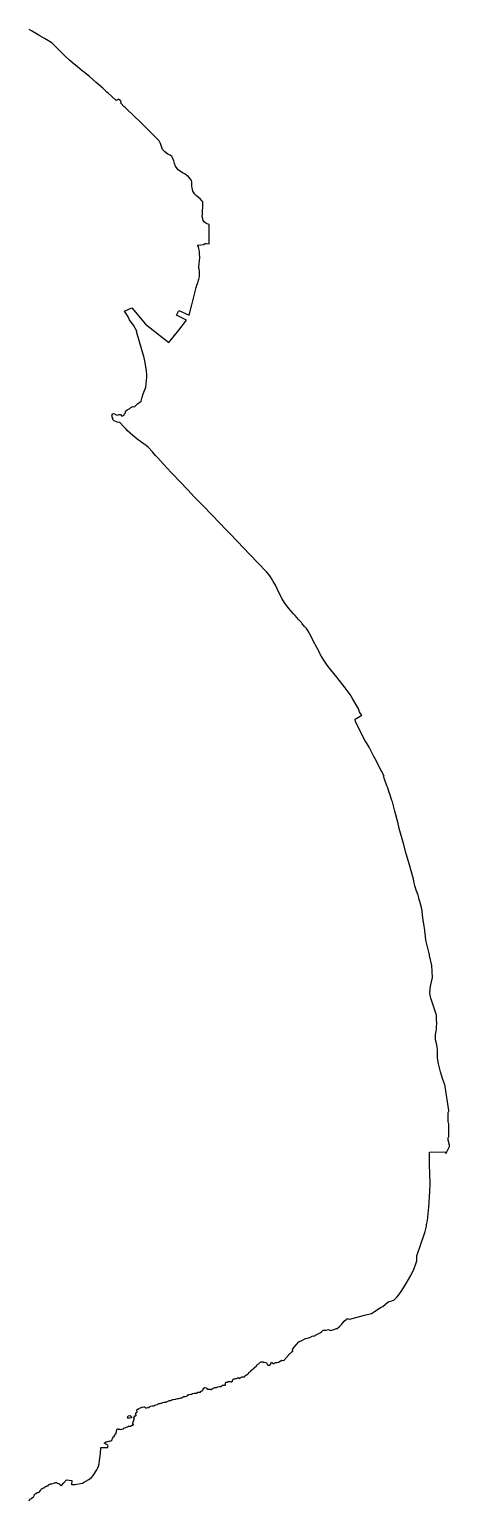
# Model space of a CAD drawing. Header units: inches. Extents: x -62624 to 51363, y -122611 to -15713.
# Drawn here: x 920 to 3698, y -88282 to -78570 of the extents above; entities that cross this region are included whole.
import ezdxf

# ---------------------------------------------------------------- set-up
doc = ezdxf.new("R2010")
doc.units = ezdxf.units.IN
doc.header["$MEASUREMENT"] = 0

msp = doc.modelspace()

# ---------------------------------------------------------------- linework, layer by layer
for points in [[(916.4, -88282.3), (920.8, -88279.8), (927.7, -88271), (935.8, -88267.9), (940.1, -88262.3), (949.5, -88256.6), (951.4, -88249.1), (957, -88241), (960.8, -88237.9), (963.9, -88235.4), (972, -88229.1), (979.5, -88227.2), (981.4, -88228.5), (983.9, -88226.6), (993.3, -88216), (998.9, -88207.9), (1003.9, -88203.5), (1013.3, -88198.5), (1017.6, -88197.2), (1027, -88189.7), (1030.2, -88188.5), (1036.4, -88184.7), (1043.9, -88184.1), (1046.4, -88181.6), (1047.6, -88179.1), (1055.1, -88174.7), (1057.6, -88172.8), (1065.8, -88171.6), (1069.5, -88171.6), (1076.4, -88169.1), (1080.1, -88166.6), (1087, -88165.3), (1090.8, -88165.3), (1095.8, -88162.8), (1099.5, -88163.5), (1104.5, -88167.9), (1113.9, -88170.3), (1121.4, -88174.1), (1124.5, -88179.7), (1128.3, -88181.6), (1133.2, -88182.9), (1148.8, -88165.5), (1166.3, -88146), (1199.9, -88149.8), (1199.5, -88176.6), (1223.8, -88176.6), (1234.5, -88174.7), (1258.8, -88169.7), (1270.7, -88167.2), (1278.8, -88164), (1312.1, -88143.9), (1330.1, -88130.3), (1341.9, -88115.9), (1365.7, -88079.6), (1372.2, -88065.7), (1376, -88054.2), (1380.9, -88038.8), (1384.1, -88017.9), (1385.3, -88001.9), (1387.9, -87990.3), (1391.9, -87939.6), (1391.9, -87931.5), (1420.5, -87932.2), (1439.4, -87932.7), (1439.4, -87930.2), (1438.1, -87928.4), (1440, -87920.8), (1439.4, -87916.5), (1436.2, -87915.8), (1435, -87913.3), (1425.6, -87910.2), (1421.2, -87905.9), (1417.5, -87904.6), (1417.5, -87902.1), (1423.7, -87897.1), (1427.5, -87895.2), (1433.1, -87894.6), (1438.1, -87891.5), (1440.6, -87890.2), (1446.9, -87891.5), (1451.9, -87888.3), (1459.4, -87889.6), (1466.9, -87881.4), (1467.5, -87877.7), (1469.4, -87872.7), (1476.9, -87862.1), (1480, -87859.6), (1483.1, -87856.5), (1483.7, -87852.1), (1489.4, -87844.6), (1493.1, -87839.6), (1493.1, -87833.3), (1496.9, -87825.2), (1497.5, -87814.6), (1501.2, -87807.7), (1505, -87808.3), (1508.1, -87810.2), (1519.4, -87810.8), (1520.6, -87814), (1528.1, -87810.2), (1538.7, -87809), (1541.8, -87809), (1543.7, -87803.3), (1549.4, -87802.1), (1556.8, -87800.2), (1560.6, -87797.7), (1563.1, -87797.1), (1568.1, -87794.6), (1576.8, -87792.1), (1576.2, -87791.5), (1588.1, -87790.8), (1593.7, -87789.6), (1601.8, -87781.4), (1604.3, -87783.9), (1607.5, -87782.1), (1607.5, -87778.9), (1605, -87777.7), (1603.1, -87774.6), (1605.6, -87762.7), (1610.6, -87755.2), (1611.2, -87747), (1614.9, -87742.1), (1610.6, -87736.4), (1614.9, -87725.8), (1614.9, -87723.9), (1623.7, -87722.7), (1626.8, -87720.8), (1625.5, -87717.7), (1624.9, -87715.8), (1624.9, -87707.7), (1627.4, -87700.1), (1629.9, -87698.3), (1632.4, -87697.6), (1632.4, -87694.5), (1627.4, -87685.8), (1635.5, -87679.5), (1639.3, -87678.3), (1639.9, -87677), (1643.7, -87675.8), (1648.6, -87671.4), (1654.9, -87670.8), (1663, -87666.4), (1666.8, -87665.1), (1676.2, -87664.5), (1680.5, -87663.2), (1688, -87670.8), (1688.7, -87672.6), (1703.6, -87667.6), (1704.3, -87666.4), (1706.2, -87667.6), (1709.9, -87667), (1714.3, -87663.2), (1716.1, -87661.4), (1718.6, -87660.7), (1723, -87658.2), (1731.8, -87657), (1743, -87656.4), (1748.6, -87653.3), (1755.5, -87650.1), (1768, -87648.9), (1772.4, -87644.5), (1776.8, -87642), (1782.4, -87641.4), (1786.7, -87639.5), (1793, -87640.7), (1800.5, -87635.1), (1809.9, -87632), (1821.7, -87632), (1823.6, -87633.2), (1827.4, -87631.4), (1831.1, -87627.6), (1841.1, -87624.5), (1843.6, -87622.6), (1851.1, -87621.3), (1852.4, -87622.6), (1856.7, -87622), (1861.7, -87617.6), (1868.6, -87615.1), (1872.3, -87614.5), (1882.9, -87612), (1884.8, -87613.2), (1888.6, -87612.6), (1891.7, -87610.1), (1900.4, -87609.5), (1908, -87607.6), (1917.3, -87606.9), (1921.1, -87605.1), (1930.4, -87603.8), (1939.8, -87596.3), (1952.3, -87595.7), (1958.6, -87592), (1967.9, -87589.4), (1972.9, -87582.6), (1976.7, -87581.3), (1992.9, -87580.7), (1998.6, -87576.3), (2009.8, -87572.6), (2019.2, -87572.6), (2025.4, -87572.6), (2032.9, -87566.9), (2037.3, -87565.7), (2052.3, -87565.7), (2053.5, -87561.9), (2053.5, -87560), (2060.4, -87557.5), (2066.7, -87552.5), (2069.8, -87546.3), (2074.1, -87539.4), (2081, -87535), (2089.8, -87538.8), (2093.5, -87540), (2094.1, -87543.8), (2096.7, -87547.5), (2107.9, -87546.9), (2114.8, -87546.9), (2117.9, -87548.8), (2120.4, -87549.4), (2120.5, -87549.4), (2122.9, -87549.4), (2127.9, -87544.4), (2134.1, -87540.6), (2141, -87536.9), (2146.6, -87535), (2153.5, -87535.7), (2156.6, -87535.7), (2165.4, -87530.6), (2177.8, -87529.4), (2186, -87528.7), (2196, -87521.3), (2200.4, -87520), (2214.1, -87520), (2216, -87517.5), (2216.6, -87504.4), (2219.7, -87501.2), (2229.7, -87500), (2234.7, -87496.2), (2245.9, -87495.6), (2251, -87495.6), (2257.2, -87499.4), (2259.1, -87498.1), (2262.2, -87494.3), (2262.8, -87489.3), (2267.8, -87481.2), (2271, -87479.3), (2278.4, -87478.1), (2285.3, -87476.2), (2289.7, -87475.6), (2298.4, -87471.8), (2300.3, -87470.6), (2305.3, -87471.2), (2305.3, -87474.9), (2307.2, -87476.2), (2319.1, -87468.1), (2320.9, -87467.5), (2326.6, -87464.3), (2341.6, -87464.3), (2344.7, -87458.1), (2355.9, -87451.2), (2362.8, -87450.6), (2363.4, -87446.2), (2366.5, -87446.2), (2374, -87436.2), (2378.4, -87431.8), (2382.8, -87430.6), (2384, -87428.7), (2384, -87424.3), (2389.6, -87419.9), (2399.7, -87412.4), (2404.6, -87408.7), (2410.3, -87406.8), (2410.9, -87400.5), (2418.4, -87395.5), (2423.4, -87393), (2423.4, -87390.5), (2424.6, -87388.7), (2425.2, -87386.1), (2429.6, -87381.8), (2435.9, -87378.6), (2439, -87375.5), (2442.7, -87371.8), (2453.4, -87366.7), (2458.3, -87365.5), (2465.9, -87367.4), (2472.7, -87370.5), (2477.1, -87368), (2487.1, -87373), (2490.8, -87376.8), (2494.6, -87385.5), (2497.1, -87387.4), (2510.8, -87387.4), (2512.1, -87383.6), (2515.2, -87380.5), (2519.6, -87368), (2521.5, -87368), (2527.1, -87373.6), (2535.8, -87378.6), (2543.3, -87373), (2547.7, -87371.7), (2549.6, -87369.9), (2551.5, -87371.7), (2557.1, -87369.9), (2567.7, -87369.2), (2589.6, -87356.1), (2600.8, -87356.7), (2602.7, -87358), (2634.5, -87319.8), (2635.2, -87318), (2639.5, -87314.2), (2644.6, -87310.4), (2650.2, -87304.2), (2657, -87297.9), (2660.2, -87297.9), (2661.4, -87295.5), (2659.5, -87285.4), (2665.2, -87275.4), (2669.5, -87269.8), (2686.4, -87253), (2701.4, -87234.8), (2705.7, -87231.1), (2720.1, -87225.4), (2745.7, -87212.9), (2750.7, -87212.9), (2764.5, -87207.9), (2774.5, -87204.8), (2789.5, -87197.9), (2800.1, -87194.8), (2807, -87194.2), (2812, -87190.4), (2821.3, -87185.4), (2834.4, -87180.4), (2842.6, -87174.1), (2845.1, -87172.9), (2850.7, -87167.9), (2859.4, -87160.4), (2864.4, -87157.9), (2881.9, -87156.6), (2897.5, -87153.5), (2905, -87154.1), (2910.7, -87158.5), (2918.8, -87157.9), (2932.5, -87152.9), (2949.4, -87147.2), (2955, -87145.3), (2971.2, -87132.8), (2971.2, -87132.2), (2983.7, -87119.7), (3001.2, -87098.4), (3013.7, -87086.5), (3015, -87085.3), (3019.3, -87083.4), (3030, -87083.4), (3039.3, -87085.3), (3135.9, -87058.5), (3180.9, -87046.5), (3201.1, -87034), (3245.5, -87005.9), (3255.5, -87000.8), (3274.2, -86984.6), (3279.2, -86981.4), (3288, -86975.2), (3296.1, -86969), (3316.1, -86963.9), (3331.7, -86957.7), (3348.6, -86938.9), (3362.3, -86923.3), (3382.3, -86895.2), (3410.4, -86848.9), (3441, -86797), (3463.4, -86750.1), (3475.3, -86719.5), (3480.9, -86698.8), (3480.9, -86689.3), (3482.3, -86666.4), (3531.4, -86518.2), (3535.8, -86505), (3544.6, -86471.3), (3546.3, -86460.4), (3550.8, -86433.2), (3553.9, -86410.7), (3560.8, -86344.4), (3568.2, -86243.8), (3570.1, -86186.8), (3564.3, -86063.8), (3565.6, -85981.8), (3671.2, -85981.1), (3670.3, -85988.9), (3676.1, -85989.3), (3697.4, -85945.5), (3698, -85936.1), (3688.2, -85903.5), (3688.2, -85888.6), (3692.4, -85879.2), (3692.4, -85871.1), (3692.4, -85830.5), (3692.9, -85804.8), (3693.2, -85796.6), (3689.3, -85780.5), (3689.3, -85745.4), (3687.6, -85725.3), (3687.4, -85721), (3692.3, -85711.1), (3693.6, -85706.1), (3669.5, -85548.7), (3666.4, -85538), (3654.1, -85503), (3643.5, -85473.6), (3636.7, -85452.3), (3624.3, -85398.1), (3619, -85361), (3618.1, -85321.5), (3617.6, -85306.7), (3616.6, -85288.6), (3612.8, -85273.6), (3605.8, -85239.9), (3604.8, -85206.2), (3609, -85185.4), (3610.5, -85167.1), (3612.2, -85152.5), (3614.6, -85135.4), (3612.1, -85101.1), (3610.4, -85077.6), (3585.3, -84998.9), (3582.2, -84991.9), (3578.9, -84979), (3574.6, -84964.8), (3571, -84956.5), (3568.4, -84946.7), (3567.3, -84928.1), (3568.5, -84912.7), (3570.1, -84902.6), (3574.5, -84878), (3585.6, -84828.7), (3580, -84749.5), (3566.1, -84684.3), (3564.2, -84677.5), (3563.3, -84671.8), (3541.3, -84582.3), (3535.6, -84537.4), (3535, -84528.4), (3534.3, -84524.1), (3533.3, -84517.4), (3530.2, -84491.3), (3528.3, -84474.9), (3526, -84463), (3519.6, -84418.7), (3516.9, -84388.5), (3511.9, -84367.2), (3503.1, -84337.2), (3502.5, -84334.7), (3497.5, -84315.3), (3494.4, -84302.2), (3489.4, -84285.3), (3476.8, -84253.4), (3472.4, -84237.7), (3467.4, -84223.8), (3465.9, -84213.6), (3463.7, -84203.4), (3458.5, -84179.3), (3443.4, -84125.9), (3432, -84085.5), (3410.8, -84012.4), (3393.7, -83944.7), (3364.9, -83845.3), (3363, -83839.7), (3362.4, -83835.9), (3361.8, -83832.3), (3361.2, -83828.4), (3357.4, -83813.4), (3336.8, -83731.5), (3319.4, -83669.2), (3316.9, -83661.3), (3303.2, -83619.5), (3298.2, -83607.6), (3288.7, -83576.5), (3283, -83564), (3264.9, -83512.8), (3260.5, -83505.1), (3266, -83502.5), (3248.9, -83469.8), (3243.3, -83461.2), (3222.8, -83418.3), (3206.6, -83386), (3197.6, -83370.1), (3184.1, -83344.4), (3165.6, -83308.8), (3153.3, -83287.3), (3140.4, -83266.1), (3118.8, -83225.9), (3103.9, -83195.7), (3086.8, -83163.2), (3076.1, -83138.5), (3073.7, -83123.1), (3117.1, -83098.4), (3109.8, -83087.2), (3102.7, -83075.9), (3097.6, -83062.7), (3093, -83051.1), (3059.2, -82992.4), (3040.8, -82961.9), (3006.5, -82917.1), (2952.4, -82846.2), (2913.9, -82798.8), (2887.9, -82766.6), (2865.8, -82734.7), (2845.3, -82699), (2830.8, -82671.4), (2828.4, -82666.7), (2811.4, -82634.5), (2807.7, -82627.5), (2774.2, -82562.5), (2767.9, -82550.4), (2760.2, -82537.6), (2752, -82526.2), (2738.5, -82511.5), (2724.2, -82493.6), (2720.6, -82488.2), (2699.8, -82465.1), (2677.4, -82440.5), (2665.8, -82429), (2634.3, -82393.4), (2604.6, -82351.4), (2590.5, -82328.8), (2569.3, -82287), (2559.6, -82268.6), (2544.3, -82234.7), (2532.6, -82215.1), (2524.7, -82200.8), (2513.4, -82183.1), (2503, -82168.5), (2486.6, -82151.6), (2375.1, -82034.5), (2296.1, -81950.8), (2246.5, -81900), (2223.5, -81876.2), (2128.1, -81777.3), (2114.7, -81763), (2081.1, -81729.1), (2040.3, -81686.5), (2010.3, -81655.7), (1967.2, -81609.4), (1863.3, -81501), (1825.8, -81461.4), (1770.2, -81398.9), (1754.4, -81382.6), (1734.8, -81360), (1704.9, -81327.2), (1692.1, -81316.3), (1671.3, -81303.2), (1630.4, -81273.2), (1603, -81251.3), (1569.5, -81220.2), (1560.7, -81208.7), (1544.3, -81193.6), (1517, -81165.5), (1500.6, -81162.8), (1481.5, -81153.8), (1471.9, -81145.6), (1471.6, -81136.9), (1468.2, -81129.3), (1468, -81122.2), (1465.7, -81115.5), (1468, -81109.6), (1474.7, -81106.2), (1482.3, -81107.9), (1499.2, -81117.5), (1506.5, -81114.3), (1513, -81112.7), (1523.4, -81113.5), (1530.5, -81123.6), (1546.8, -81117.9), (1547.6, -81110.4), (1556.3, -81100.4), (1554.7, -81093.8), (1557, -81089), (1566.9, -81081.6), (1584.6, -81072.1), (1591.7, -81067), (1604.3, -81059.4), (1615.1, -81061.3), (1635.6, -81042.4), (1658.5, -81025), (1665.6, -80997.4), (1672.6, -80976.1), (1689, -80931.7), (1693.7, -80887.5), (1696.3, -80867.1), (1696.2, -80851.3), (1695.3, -80824.7), (1686.6, -80769.2), (1679.7, -80737.9), (1627.3, -80565.4), (1629.8, -80562.1), (1619.9, -80541.5), (1607.9, -80522.8), (1586.3, -80494.9), (1581.1, -80486.8), (1574.9, -80472.6), (1566.7, -80456.9), (1558.3, -80443.6), (1548.4, -80429.4), (1597.2, -80407.4), (1687.6, -80516.4), (1842.2, -80636.8), (1908.3, -80555.8), (1958, -80488.7), (1893.7, -80457.5), (1909.1, -80424.9), (1975.8, -80456.4), (1993.2, -80389.6), (2022.6, -80274.3), (2028, -80258.9), (2032.7, -80243.1), (2036.1, -80233.5), (2040.6, -80218.4), (2044.4, -80201.1), (2045.5, -80187.9), (2045.8, -80176.6), (2044.4, -80165.7), (2041.7, -80153.3), (2040.8, -80147), (2040.5, -80137.3), (2042.1, -80118.5), (2045.5, -80095.4), (2046.9, -80077.7), (2045.7, -80047.9), (2044.9, -80039.6), (2043, -80024.6), (2041.2, -80015.6), (2037.1, -80004.6), (2032.3, -79995.5), (2076.5, -79989.7), (2077.8, -79984.2), (2084.1, -79982.7), (2090, -79982.8), (2107.8, -79986.3), (2108, -79976.9), (2108, -79974.5), (2108.4, -79962.9), (2107.6, -79859.1), (2089.1, -79850.7), (2077.2, -79842.2), (2070, -79831), (2066, -79820.6), (2063.1, -79806.4), (2063.7, -79786.4), (2064.8, -79771.8), (2067.2, -79739.4), (2067.1, -79722.3), (2065.8, -79708.3), (2062.4, -79703.5), (2051.1, -79691.4), (2033.9, -79676.1), (2024.2, -79669.3), (2011, -79656.2), (2004.9, -79645.8), (2001.7, -79638.2), (1997.7, -79626.8), (1996, -79616.5), (1995.1, -79608), (1994.5, -79589.4), (1993.1, -79575.5), (1991.3, -79567.2), (1986.1, -79558.5), (1977.1, -79547.5), (1968.6, -79538), (1963.9, -79536.7), (1956.9, -79530.4), (1945.3, -79524.5), (1932.2, -79517.2), (1903.9, -79496.6), (1896.4, -79488.5), (1885.2, -79472.1), (1878.8, -79456), (1875, -79438.7), (1869.2, -79422.6), (1866, -79417.6), (1861, -79410.1), (1850.3, -79401.4), (1840.7, -79395.8), (1835.2, -79393.2), (1815.9, -79379.1), (1806.8, -79370.6), (1800.1, -79362.7), (1786.8, -79323.5), (1778.2, -79306.3), (1764.2, -79292), (1737.1, -79263.7), (1655, -79182.2), (1564.4, -79096.1), (1552.2, -79084), (1545.5, -79078.3), (1526.2, -79060.4), (1524.5, -79056.5), (1527.7, -79046.6), (1522.9, -79042.5), (1510, -79031.5), (1506.2, -79032.5), (1498.1, -79037.5), (1493.4, -79039.1), (1462.8, -79011.6), (1441.1, -78991.4), (1432.4, -78984), (1404.7, -78957.9), (1362.7, -78920), (1317.4, -78881.9), (1276.7, -78849.2), (1269.6, -78843.4), (1237.7, -78818.2), (1203.1, -78789.1), (1186.1, -78772.6), (1157.2, -78747.4), (1094.9, -78686.4), (1070.3, -78661.4), (1047.1, -78645.9), (1020.4, -78631), (990, -78612.1), (944.5, -78585.3), (933.8, -78579.7), (919, -78570.4)], [(1567.4, -87735.2), (1569.3, -87733.9), (1569.3, -87732), (1573.3, -87723.4), (1583.7, -87720.8), (1588.1, -87722.1), (1591.8, -87727.7), (1594.3, -87729.5), (1595.6, -87733.3), (1593.1, -87737.1), (1581.2, -87738.3), (1579.3, -87738.3), (1571.8, -87738.3), (1569.3, -87735.8), (1567.4, -87735.2)]]:
    msp.add_lwpolyline(points)

doc.saveas('drawing.dxf')
